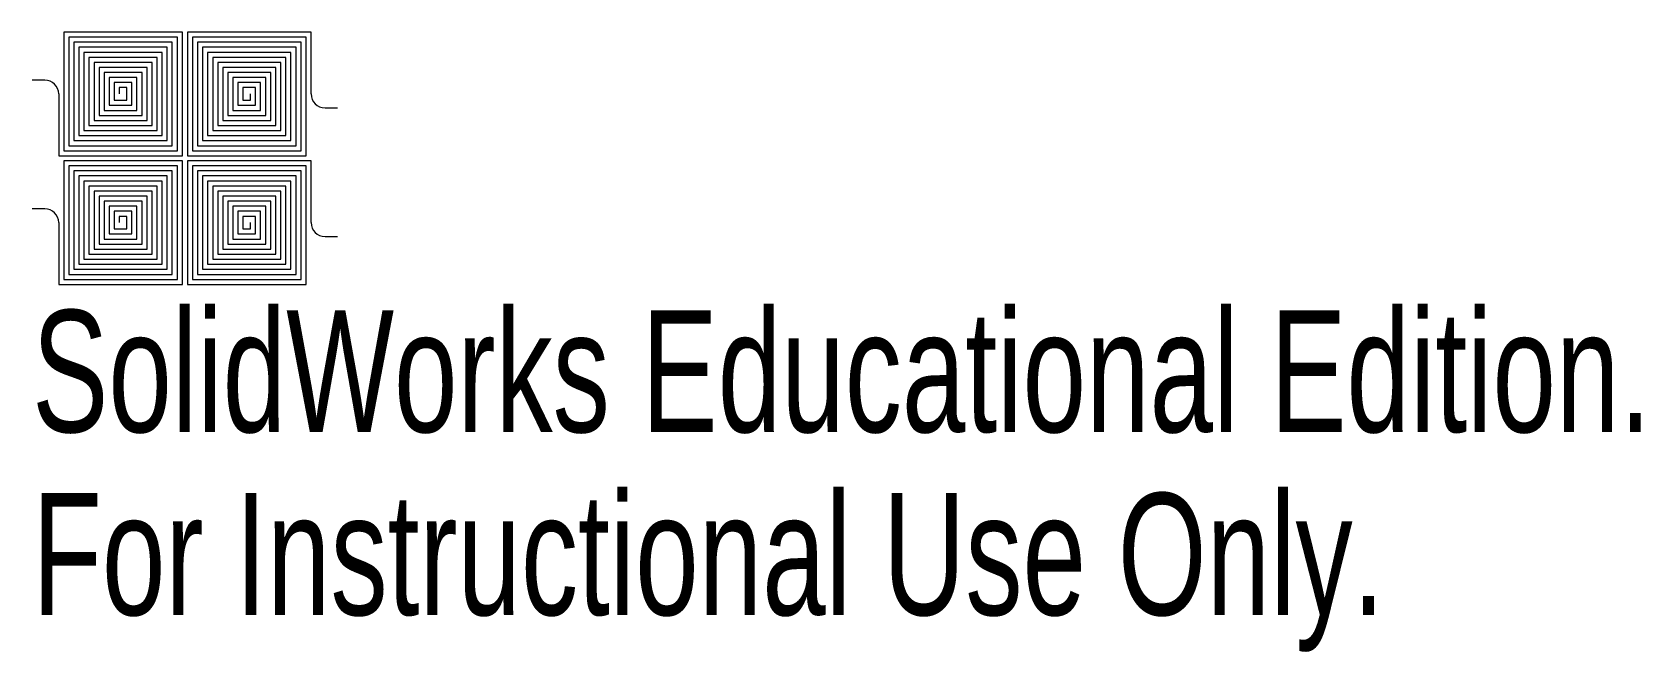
# Model space of a CAD drawing. Header units: millimetres. Extents: x -3.5 to 60.2, y -14.8 to 9.7.
import ezdxf

# ---------------------------------------------------------------- set-up
doc = ezdxf.new("R2010")
doc.units = ezdxf.units.MM
doc.styles.add('SLDTEXTSTYLE0', font='TXT', dxfattribs={"width": 0.7})

msp = doc.modelspace()

# ---------------------------------------------------------------- linework, layer by layer
at = {"color": 7, "linetype": 'Continuous', "lineweight": 15}
for p, q in [((2.454, 9.716), (-2.246, 9.716)), ((2.454, 4.816), (2.454, 9.716)), ((7.554, 9.716), (2.654, 9.716)), ((2.654, 9.716), (2.654, 4.816)), ((2.254, 9.516), (-2.046, 9.516)), ((-2.046, 9.516), (-2.046, 5.216)), ((2.054, 9.316), (-1.846, 9.316)), ((-1.846, 9.316), (-1.846, 5.416)), ((1.854, 9.116), (-1.646, 9.116)), ((1.854, 5.416), (1.854, 9.116)), ((2.054, 5.216), (2.054, 9.316)), ((7.354, 9.516), (2.854, 9.516)), ((7.154, 9.316), (3.054, 9.316)), ((3.054, 9.316), (3.054, 5.216)), ((6.954, 9.116), (3.254, 9.116)), ((3.254, 9.116), (3.254, 5.416)), ((6.954, 5.216), (6.954, 9.116)), ((7.154, 5.016), (7.154, 9.316)), ((1.654, 8.916), (-1.446, 8.916)), ((-1.446, 8.916), (-1.446, 5.816)), ((1.454, 8.716), (-1.246, 8.716)), ((-1.246, 8.716), (-1.246, 6.016)), ((1.254, 8.516), (-1.046, 8.516)), ((1.054, 8.316), (-0.846, 8.316)), ((1.054, 6.216), (1.054, 8.316)), ((1.254, 6.016), (1.254, 8.516)), ((1.654, 5.616), (1.654, 8.916)), ((6.754, 8.916), (3.454, 8.916)), ((3.454, 8.916), (3.454, 5.616)), ((6.554, 8.716), (3.654, 8.716)), ((6.354, 8.516), (3.854, 8.516)), ((3.854, 8.516), (3.854, 6.016)), ((6.154, 8.316), (4.054, 8.316)), ((4.054, 8.316), (4.054, 6.216)), ((6.354, 5.816), (6.354, 8.516)), ((6.554, 5.616), (6.554, 8.716)), ((-2.996, 7.816), (-3.496, 7.816)), ((0.854, 8.116), (-0.646, 8.116)), ((-0.646, 8.116), (-0.646, 6.616)), ((0.654, 7.916), (-0.446, 7.916)), ((-0.446, 7.916), (-0.446, 6.816)), ((0.454, 7.716), (-0.246, 7.716)), ((0.454, 6.816), (0.454, 7.716)), ((0.654, 6.616), (0.654, 7.916)), ((5.954, 8.116), (4.254, 8.116)), ((5.754, 7.916), (4.454, 7.916)), ((4.454, 7.916), (4.454, 6.616)), ((5.554, 7.716), (4.654, 7.716)), ((4.654, 7.716), (4.654, 6.816)), ((5.554, 6.616), (5.554, 7.716)), ((5.754, 6.416), (5.754, 7.916)), ((-0.246, 7.016), (0.254, 7.016)), ((0.254, 7.516), (-0.046, 7.516)), ((-0.046, 7.516), (-0.046, 7.266)), ((5.354, 7.516), (4.854, 7.516)), ((4.854, 7.016), (5.154, 7.016)), ((5.154, 7.016), (5.154, 7.266)), ((-0.846, 6.416), (0.854, 6.416)), ((-0.646, 6.616), (0.654, 6.616)), ((-0.446, 6.816), (0.454, 6.816)), ((4.254, 6.416), (5.754, 6.416)), ((4.454, 6.616), (5.554, 6.616)), ((4.654, 6.816), (5.354, 6.816)), ((8.104, 6.716), (8.604, 6.716)), ((-1.446, 5.816), (1.454, 5.816)), ((-1.246, 6.016), (1.254, 6.016)), ((-1.046, 6.216), (1.054, 6.216)), ((3.654, 5.816), (6.354, 5.816)), ((3.854, 6.016), (6.154, 6.016)), ((4.054, 6.216), (5.954, 6.216)), ((-2.046, 5.216), (2.054, 5.216)), ((-1.846, 5.416), (1.854, 5.416)), ((-1.646, 5.616), (1.654, 5.616)), ((3.054, 5.216), (6.954, 5.216)), ((3.254, 5.416), (6.754, 5.416)), ((3.454, 5.616), (6.554, 5.616)), ((-2.446, 4.816), (2.454, 4.816)), ((-2.246, 5.016), (2.254, 5.016)), ((2.454, 4.616), (-2.246, 4.616)), ((2.454, -0.284), (2.454, 4.616)), ((2.654, 4.816), (7.354, 4.816)), ((7.554, 4.616), (2.654, 4.616)), ((2.654, 4.616), (2.654, -0.284)), ((2.854, 5.016), (7.154, 5.016)), ((2.254, 4.416), (-2.046, 4.416)), ((-2.046, 4.416), (-2.046, 0.116)), ((2.054, 4.216), (-1.846, 4.216)), ((-1.846, 4.216), (-1.846, 0.316)), ((1.854, 4.016), (-1.646, 4.016)), ((1.854, 0.316), (1.854, 4.016)), ((2.054, 0.116), (2.054, 4.216)), ((7.354, 4.416), (2.854, 4.416)), ((7.154, 4.216), (3.054, 4.216)), ((3.054, 4.216), (3.054, 0.116)), ((6.954, 4.016), (3.254, 4.016)), ((3.254, 4.016), (3.254, 0.316)), ((6.954, 0.116), (6.954, 4.016)), ((7.154, -0.084), (7.154, 4.216)), ((1.654, 3.816), (-1.446, 3.816)), ((-1.446, 3.816), (-1.446, 0.716)), ((1.454, 3.616), (-1.246, 3.616)), ((-1.246, 3.616), (-1.246, 0.916)), ((1.254, 3.416), (-1.046, 3.416)), ((1.054, 3.216), (-0.846, 3.216)), ((1.054, 1.116), (1.054, 3.216)), ((1.254, 0.916), (1.254, 3.416)), ((1.654, 0.516), (1.654, 3.816)), ((6.754, 3.816), (3.454, 3.816)), ((3.454, 3.816), (3.454, 0.516)), ((6.554, 3.616), (3.654, 3.616)), ((6.354, 3.416), (3.854, 3.416)), ((3.854, 3.416), (3.854, 0.916)), ((4.054, 3.216), (4.054, 1.116)), ((6.154, 3.216), (4.054, 3.216)), ((6.354, 0.716), (6.354, 3.416)), ((6.554, 0.516), (6.554, 3.616)), ((-2.996, 2.716), (-3.496, 2.716)), ((0.854, 3.016), (-0.646, 3.016)), ((-0.646, 3.016), (-0.646, 1.516)), ((0.654, 2.816), (-0.446, 2.816)), ((-0.446, 2.816), (-0.446, 1.716)), ((0.454, 2.616), (-0.246, 2.616)), ((0.454, 1.716), (0.454, 2.616)), ((0.654, 1.516), (0.654, 2.816)), ((5.954, 3.016), (4.254, 3.016)), ((5.754, 2.816), (4.454, 2.816)), ((4.454, 2.816), (4.454, 1.516)), ((5.554, 2.616), (4.654, 2.616)), ((4.654, 2.616), (4.654, 1.716)), ((5.554, 1.516), (5.554, 2.616)), ((5.754, 1.316), (5.754, 2.816)), ((-0.246, 1.916), (0.254, 1.916)), ((0.254, 2.416), (-0.046, 2.416)), ((-0.046, 2.416), (-0.046, 2.166)), ((5.354, 2.416), (4.854, 2.416)), ((4.854, 1.916), (5.154, 1.916)), ((5.154, 1.916), (5.154, 2.166)), ((-0.846, 1.316), (0.854, 1.316)), ((-0.646, 1.516), (0.654, 1.516)), ((-0.446, 1.716), (0.454, 1.716)), ((4.254, 1.316), (5.754, 1.316)), ((4.454, 1.516), (5.554, 1.516)), ((4.654, 1.716), (5.354, 1.716)), ((8.104, 1.616), (8.604, 1.616)), ((-1.446, 0.716), (1.454, 0.716)), ((-1.246, 0.916), (1.254, 0.916)), ((-1.046, 1.116), (1.054, 1.116)), ((3.654, 0.716), (6.354, 0.716)), ((3.854, 0.916), (6.154, 0.916)), ((4.054, 1.116), (5.954, 1.116)), ((-2.046, 0.116), (2.054, 0.116)), ((-1.846, 0.316), (1.854, 0.316)), ((-1.646, 0.516), (1.654, 0.516)), ((3.054, 0.116), (6.954, 0.116)), ((3.254, 0.316), (6.754, 0.316)), ((3.454, 0.516), (6.554, 0.516)), ((-2.446, -0.284), (2.454, -0.284)), ((-2.246, -0.084), (2.254, -0.084)), ((2.654, -0.284), (7.354, -0.284)), ((2.854, -0.084), (7.154, -0.084))]:
    msp.add_line(p, q, dxfattribs=at)
at = {"color": 144, "linetype": 'Continuous', "lineweight": 0}
for p, q in [((-2.246, 9.716), (-2.246, 5.016)), ((7.554, 7.266), (7.554, 9.716)), ((-1.646, 9.116), (-1.646, 5.616)), ((2.254, 5.016), (2.254, 9.516)), ((2.854, 9.516), (2.854, 5.016)), ((7.354, 4.816), (7.354, 9.516)), ((-1.046, 8.516), (-1.046, 6.216)), ((-0.846, 8.316), (-0.846, 6.416)), ((1.454, 5.816), (1.454, 8.716)), ((3.654, 8.716), (3.654, 5.816)), ((6.154, 6.016), (6.154, 8.316)), ((6.754, 5.416), (6.754, 8.916)), ((-0.246, 7.716), (-0.246, 7.016)), ((0.854, 6.416), (0.854, 8.116)), ((4.254, 8.116), (4.254, 6.416)), ((5.954, 6.216), (5.954, 8.116)), ((-2.446, 7.266), (-2.446, 4.816)), ((0.254, 7.016), (0.254, 7.516)), ((4.854, 7.516), (4.854, 7.016)), ((5.354, 6.816), (5.354, 7.516)), ((-2.246, 4.616), (-2.246, -0.084)), ((7.554, 2.166), (7.554, 4.616)), ((-1.646, 4.016), (-1.646, 0.516)), ((2.254, -0.084), (2.254, 4.416)), ((2.854, 4.416), (2.854, -0.084)), ((7.354, -0.284), (7.354, 4.416)), ((-1.046, 3.416), (-1.046, 1.116)), ((-0.846, 3.216), (-0.846, 1.316)), ((1.454, 0.716), (1.454, 3.616)), ((3.654, 3.616), (3.654, 0.716)), ((6.154, 0.916), (6.154, 3.216)), ((6.754, 0.316), (6.754, 3.816)), ((-0.246, 2.616), (-0.246, 1.916)), ((0.854, 1.316), (0.854, 3.016)), ((4.254, 3.016), (4.254, 1.316)), ((5.954, 1.116), (5.954, 3.016)), ((-2.446, 2.166), (-2.446, -0.284)), ((0.254, 1.916), (0.254, 2.416)), ((4.854, 2.416), (4.854, 1.916)), ((5.354, 1.716), (5.354, 2.416))]:
    msp.add_line(p, q, dxfattribs=at)
at = {"color": 7, "linetype": 'Continuous', "lineweight": 15}
for centre, start, end in [((-2.996, 7.266), 0, 90), ((8.104, 7.266), 180, 270), ((-2.996, 2.166), 0, 90), ((8.104, 2.166), 180, 270)]:
    msp.add_arc(centre, 0.55, start, end, dxfattribs=at)

# ---------------------------------------------------------------- texts
at = {"color": 7, "linetype": 'Continuous', "char_height": 4.83362, "attachment_point": 1, "style": 'SLDTEXTSTYLE0'}
for s, insert in [('SolidWorks Educational Edition.', (-3.496, -1.303)), ('For Instructional Use Only.', (-3.496, -8.554))]:
    msp.add_mtext(s, dxfattribs=dict(at, insert=insert))

doc.saveas('drawing.dxf')
